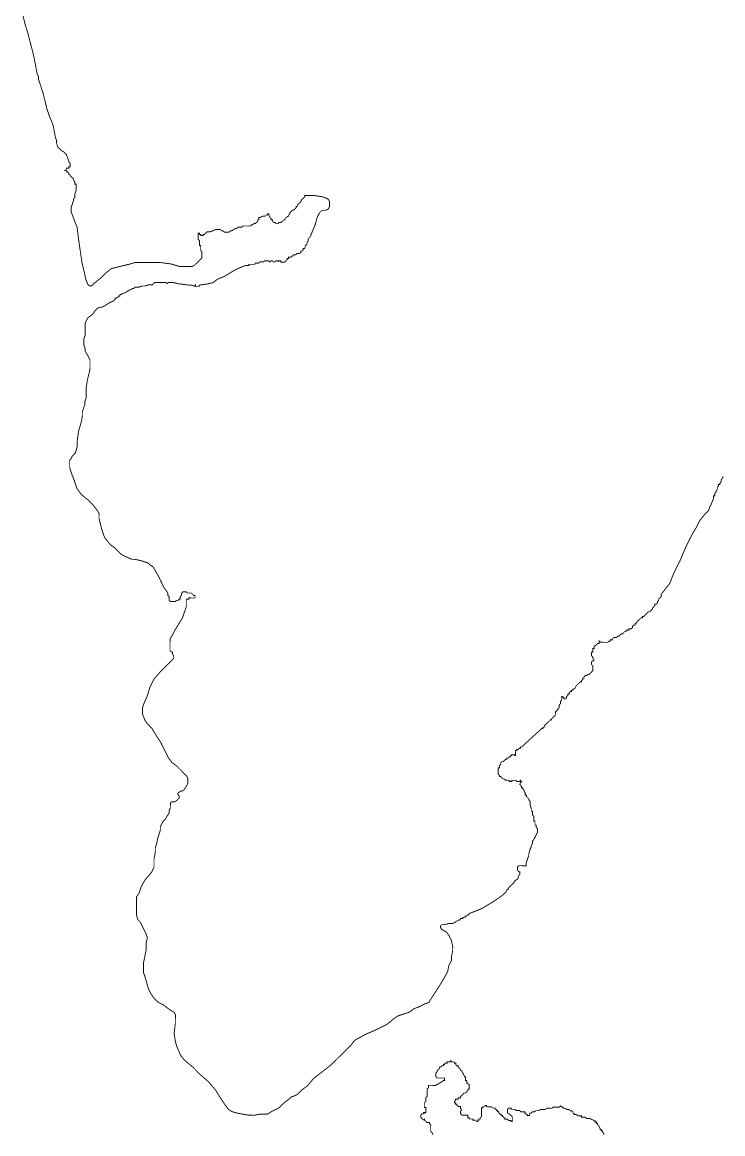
# Model space of a CAD drawing. Header units: metres. Extents: x 319816 to 366074, y 1739234 to 1838803.
# Drawn here: x 331483 to 333776, y 1791608 to 1795246 of the extents above; entities that cross this region are included whole.
import ezdxf

# ---------------------------------------------------------------- set-up
doc = ezdxf.new("R2010")
doc.units = ezdxf.units.M
doc.header["$MEASUREMENT"] = 0
doc.layers.add('HAZARDS LINE', color=1, linetype='Continuous')

msp = doc.modelspace()

# ---------------------------------------------------------------- linework, layer by layer
at = {"layer": 'HAZARDS LINE', "lineweight": 18, "const_width": 3}
for points in [[(331484.3, 1795271.4), (331492.2, 1795239), (331500.1, 1795214.7), (331520, 1795137.6), (331531.8, 1795076.8), (331535.8, 1795068.7), (331535.7, 1795060.6), (331539.7, 1795048.5), (331547.7, 1795024.1), (331551.6, 1795012), (331563.5, 1794963.3), (331571.5, 1794939), (331583.5, 1794910.6), (331587.4, 1794890.3), (331591.3, 1794870), (331595.3, 1794857.9), (331595.3, 1794849.8), (331599.3, 1794837.6), (331611.3, 1794825.4), (331619.4, 1794821.3), (331623.4, 1794817.2), (331627.5, 1794813.2), (331627.4, 1794809.1), (331631.5, 1794805), (331631.4, 1794801), (331635.4, 1794792.9), (331635.4, 1794788.8), (331639.4, 1794784.8), (331639.4, 1794776.7), (331639.4, 1794772.6), (331635.3, 1794772.6), (331635.3, 1794768.6), (331631.3, 1794768.6), (331627.2, 1794768.6), (331627.2, 1794764.6), (331623.1, 1794760.6), (331627.2, 1794760.5), (331627.1, 1794756.5), (331631.2, 1794756.5), (331635.2, 1794752.4), (331635.2, 1794748.3), (331639.2, 1794748.3), (331639.2, 1794744.3), (331643.2, 1794740.2), (331647.3, 1794736.1), (331651.3, 1794732.1), (331651.3, 1794728), (331655.3, 1794723.9), (331655.3, 1794719.9), (331655.2, 1794715.8), (331659.3, 1794715.8), (331659.3, 1794711.8), (331659.3, 1794707.7), (331659.2, 1794703.7), (331659.2, 1794699.6), (331659.2, 1794695.6), (331655.1, 1794683.5), (331655, 1794675.4), (331655, 1794671.3), (331650.9, 1794667.3), (331650.9, 1794663.2), (331646.8, 1794651.1), (331642.7, 1794639), (331642.6, 1794626.8), (331654.6, 1794594.4), (331662.6, 1794574.1), (331666.4, 1794541.7), (331678.1, 1794460.7), (331686, 1794428.2), (331690, 1794408), (331694, 1794395.8), (331698, 1794387.7), (331702, 1794383.6), (331706, 1794383.6), (331710.1, 1794383.6), (331718.2, 1794391.6), (331738.5, 1794407.7), (331754.8, 1794423.8), (331775.2, 1794439.9), (331791.4, 1794443.8), (331807.6, 1794447.8), (331840, 1794455.7), (331852.2, 1794459.7), (331888.6, 1794459.5), (331937.2, 1794459.2), (331969.5, 1794455), (331997.8, 1794446.7), (332010, 1794446.7), (332022.1, 1794446.6), (332038.3, 1794446.5), (332046.4, 1794450.5), (332054.6, 1794458.6), (332058.6, 1794462.6), (332062.7, 1794466.6), (332070.8, 1794474.7), (332070.9, 1794478.7), (332070.9, 1794486.8), (332070.9, 1794490.9), (332070.9, 1794494.9), (332066.9, 1794499), (332066.9, 1794503), (332067, 1794507.1), (332067, 1794511.1), (332067, 1794515.2), (332063, 1794515.2), (332063, 1794523.3), (332063, 1794527.4), (332063.1, 1794531.4), (332059, 1794535.5), (332059.1, 1794543.6), (332059.1, 1794547.6), (332059.1, 1794551.7), (332059.1, 1794555.7), (332063.2, 1794555.7), (332063.2, 1794551.6), (332067.2, 1794551.6), (332067.2, 1794547.6), (332071.2, 1794547.6), (332075.3, 1794547.5), (332075.3, 1794551.6), (332079.4, 1794551.6), (332083.4, 1794555.6), (332087.5, 1794559.6), (332091.5, 1794559.6), (332095.6, 1794559.6), (332107.8, 1794563.5), (332115.9, 1794567.5), (332119.9, 1794567.5), (332124, 1794567.5), (332128, 1794567.5), (332132.1, 1794567.5), (332136.1, 1794563.4), (332140.1, 1794563.4), (332144.2, 1794559.3), (332148.2, 1794559.3), (332152.3, 1794559.3), (332156.3, 1794559.2), (332160.4, 1794559.2), (332164.4, 1794563.2), (332168.5, 1794563.2), (332180.7, 1794571.2), (332184.7, 1794571.2), (332188.8, 1794575.2), (332200.9, 1794575.2), (332205, 1794579.2), (332209, 1794579.2), (332221.2, 1794579.1), (332229.3, 1794579.1), (332233.3, 1794583.1), (332237.4, 1794583.1), (332241.5, 1794587.1), (332245.5, 1794587.1), (332249.6, 1794591.1), (332253.7, 1794595.1), (332253.7, 1794599.2), (332257.7, 1794599.2), (332257.7, 1794603.2), (332257.8, 1794607.2), (332261.8, 1794607.2), (332269.9, 1794611.2), (332278, 1794611.2), (332282.1, 1794615.2), (332286.1, 1794615.2), (332286.2, 1794619.2), (332290.2, 1794619.2), (332290.2, 1794615.2), (332294.2, 1794607), (332298.2, 1794603), (332298.2, 1794598.9), (332302.2, 1794598.9), (332302.2, 1794594.9), (332306.2, 1794590.8), (332310.3, 1794590.8), (332314.3, 1794586.7), (332318.4, 1794586.7), (332322.4, 1794586.6), (332322.4, 1794590.7), (332326.5, 1794590.7), (332330.5, 1794590.7), (332334.6, 1794594.7), (332338.7, 1794598.7), (332342.7, 1794598.7), (332342.7, 1794602.7), (332350.9, 1794610.8), (332354.9, 1794610.8), (332355, 1794614.8), (332359, 1794618.8), (332359, 1794622.9), (332363.1, 1794626.9), (332367.2, 1794630.9), (332371.2, 1794630.9), (332375.3, 1794634.9), (332379.4, 1794639), (332379.4, 1794643), (332383.4, 1794643), (332383.5, 1794647), (332387.5, 1794651.1), (332391.6, 1794655.1), (332395.7, 1794659.1), (332395.7, 1794663.2), (332399.8, 1794667.2), (332403.8, 1794671.2), (332407.9, 1794675.2), (332407.9, 1794679.3), (332412, 1794679.3), (332416, 1794679.2), (332420.1, 1794679.2), (332436.3, 1794679.1), (332464.6, 1794674.9), (332476.7, 1794670.8), (332484.8, 1794666.7), (332488.8, 1794658.6), (332488.7, 1794650.5), (332488.7, 1794642.4), (332484.6, 1794634.3), (332476.5, 1794630.3), (332472.4, 1794630.3), (332468.4, 1794630.4), (332464.3, 1794630.4), (332456.2, 1794622.3), (332452.1, 1794614.3), (332448, 1794606.2), (332443.9, 1794590), (332439.8, 1794577.9), (332427.5, 1794549.6), (332427.4, 1794545.6), (332423.4, 1794541.6), (332419.3, 1794537.5), (332419.3, 1794533.5), (332419.2, 1794529.4), (332415.2, 1794525.4), (332415.2, 1794521.4), (332415.1, 1794517.3), (332411.1, 1794517.3), (332407, 1794505.2), (332402.9, 1794505.2), (332402.9, 1794501.2), (332398.8, 1794497.2), (332394.8, 1794497.2), (332394.8, 1794493.1), (332390.7, 1794489.1), (332386.6, 1794489.1), (332382.6, 1794489.2), (332378.5, 1794485.1), (332374.5, 1794485.1), (332370.4, 1794485.2), (332370.4, 1794481.1), (332366.4, 1794481.1), (332362.3, 1794477.1), (332358.2, 1794477.1), (332354.2, 1794477.2), (332354.2, 1794473.1), (332350.1, 1794473.1), (332350.1, 1794469.1), (332346, 1794465.1), (332342, 1794461), (332337.9, 1794461.1), (332329.8, 1794461.1), (332329.8, 1794465.2), (332325.8, 1794465.2), (332321.7, 1794465.2), (332321.7, 1794461.2), (332321.7, 1794465.2), (332317.7, 1794465.2), (332313.6, 1794465.2), (332309.6, 1794461.2), (332305.5, 1794461.2), (332301.5, 1794465.3), (332297.5, 1794465.3), (332293.4, 1794461.3), (332289.4, 1794465.4), (332285.3, 1794465.4), (332281.3, 1794465.4), (332277.2, 1794465.4), (332273.1, 1794461.4), (332269.1, 1794461.4), (332265.1, 1794461.5), (332261, 1794461.5), (332256.9, 1794457.5), (332252.9, 1794457.5), (332248.8, 1794457.5), (332244.8, 1794457.5), (332244.8, 1794453.5), (332240.7, 1794453.5), (332236.7, 1794453.5), (332232.6, 1794453.5), (332228.6, 1794453.6), (332224.5, 1794453.6), (332224.5, 1794449.5), (332212.4, 1794449.6), (332184, 1794437.6), (332163.7, 1794425.6), (332143.4, 1794413.6), (332123.1, 1794405.6), (332106.8, 1794393.5), (332090.6, 1794389.6), (332062.2, 1794385.7), (332062.2, 1794381.6), (332058.2, 1794381.6), (332054.1, 1794381.7), (332050.1, 1794381.7), (332050.1, 1794385.7), (332046, 1794381.7), (332038, 1794385.8), (332033.9, 1794385.8), (332029.9, 1794385.8), (332025.8, 1794385.9), (331993.5, 1794390.1), (331977.3, 1794394.2), (331973.2, 1794394.3), (331965.1, 1794394.3), (331961.1, 1794394.3), (331957, 1794390.3), (331953, 1794394.4), (331944.9, 1794394.4), (331940.9, 1794394.4), (331936.8, 1794394.5), (331932.8, 1794394.5), (331928.7, 1794394.5), (331924.7, 1794394.5), (331920.6, 1794394.5), (331916.6, 1794394.6), (331908.4, 1794386.5), (331904.4, 1794386.5), (331900.3, 1794386.6), (331896.3, 1794386.6), (331884.1, 1794382.6), (331876, 1794382.6), (331863.9, 1794378.7), (331855.8, 1794378.7), (331851.7, 1794378.7), (331847.7, 1794374.7), (331843.6, 1794374.7), (331839.5, 1794370.7), (331835.5, 1794370.7), (331831.4, 1794366.7), (331827.4, 1794366.7), (331823.3, 1794362.7), (331815.2, 1794358.7), (331811.1, 1794358.7), (331807.1, 1794354.7), (331803, 1794354.7), (331803, 1794350.7), (331798.9, 1794350.7), (331798.9, 1794346.6), (331794.9, 1794346.7), (331790.8, 1794342.6), (331786.8, 1794342.7), (331786.7, 1794338.6), (331782.7, 1794334.6), (331766.4, 1794326.6), (331754.2, 1794318.5), (331746.1, 1794314.5), (331729.9, 1794310.6), (331721.8, 1794302.5), (331713.6, 1794290.4), (331697.4, 1794278.4), (331689.2, 1794262.2), (331689.1, 1794254.1), (331689.1, 1794242), (331689, 1794237.9), (331688.9, 1794221.7), (331684.8, 1794209.6), (331684.7, 1794189.4), (331688.7, 1794177.2), (331688.7, 1794169.1), (331696.7, 1794156.9), (331704.7, 1794140.7), (331704.7, 1794136.6), (331704.6, 1794128.5), (331704.5, 1794108.3), (331700.4, 1794092.1), (331696.2, 1794076), (331692, 1794047.6), (331691.9, 1794027.4), (331691.8, 1794015.3), (331687.7, 1794003.1), (331687.7, 1793995), (331683.6, 1793982.9), (331679.5, 1793970.8), (331679.4, 1793954.6), (331675.2, 1793934.4), (331667, 1793906.1), (331662.7, 1793873.7), (331662.6, 1793857.5), (331658.5, 1793841.4), (331654.4, 1793833.3), (331646.3, 1793825.2), (331642.2, 1793817.2), (331638.1, 1793813.1), (331638, 1793801), (331638, 1793788.8), (331645.9, 1793764.5), (331653.9, 1793744.2), (331661.9, 1793719.9), (331673.9, 1793703.6), (331682, 1793695.5), (331702.1, 1793679.2), (331714.2, 1793667), (331726.3, 1793650.7), (331734.3, 1793638.5), (331734.2, 1793622.3), (331742.1, 1793589.9), (331750.1, 1793565.6), (331754.1, 1793557.4), (331770.2, 1793537.1), (331786.3, 1793524.9), (331806.4, 1793504.5), (331822.6, 1793496.3), (331842.7, 1793488.1), (331850.8, 1793488.1), (331871.1, 1793483.9), (331883.2, 1793479.8), (331895.3, 1793475.7), (331903.3, 1793467.6), (331911.4, 1793463.5), (331927.5, 1793435), (331947.5, 1793394.4), (331959.5, 1793378.2), (331959.5, 1793374.1), (331959.5, 1793370.1), (331963.5, 1793366), (331963.5, 1793362), (331963.5, 1793357.9), (331963.4, 1793353.9), (331967.5, 1793349.8), (331971.5, 1793349.8), (331975.6, 1793349.7), (331979.6, 1793349.7), (331983.7, 1793349.7), (331987.7, 1793353.7), (331995.8, 1793353.7), (331995.8, 1793357.7), (331999.9, 1793357.7), (331999.9, 1793361.8), (331999.9, 1793365.8), (332004, 1793369.8), (332004, 1793373.9), (332004, 1793377.9), (332008.1, 1793377.9), (332008.1, 1793382), (332012.2, 1793381.9), (332016.2, 1793381.9), (332020.3, 1793381.9), (332024.3, 1793377.8), (332036.4, 1793377.8), (332040.5, 1793373.7), (332044.5, 1793369.6), (332048.5, 1793369.6), (332048.5, 1793365.5), (332048.5, 1793361.5), (332044.4, 1793361.5), (332040.4, 1793361.5), (332032.3, 1793361.6), (332028.2, 1793361.6), (332028.2, 1793357.6), (332024.2, 1793357.6), (332020.1, 1793357.6), (332020.1, 1793353.6), (332020.1, 1793349.5), (332020, 1793341.4), (332020, 1793337.4), (332020, 1793333.3), (332007.6, 1793296.9), (331995.4, 1793276.8), (331983.1, 1793256.6), (331975, 1793240.4), (331966.8, 1793228.3), (331966.7, 1793216.2), (331966.7, 1793204.1), (331966.6, 1793196), (331966.6, 1793187.9), (331974.6, 1793183.8), (331974.6, 1793179.7), (331978.6, 1793171.6), (331978.6, 1793163.5), (331974.5, 1793159.5), (331962.3, 1793147.4), (331937.9, 1793123.2), (331913.4, 1793095), (331901.2, 1793070.8), (331892.9, 1793042.5), (331880.6, 1793014.3), (331876.5, 1793002.1), (331876.4, 1792994), (331876.4, 1792981.9), (331884.4, 1792961.6), (331892.4, 1792949.4), (331908.5, 1792933.1), (331920.5, 1792912.8), (331936.6, 1792888.4), (331952.6, 1792856), (331960.6, 1792839.7), (331972.6, 1792823.5), (331988.8, 1792811.2), (332004.9, 1792795), (332012.9, 1792786.8), (332021, 1792778.7), (332025, 1792770.6), (332024.9, 1792762.5), (332024.9, 1792754.4), (332020.8, 1792746.3), (332012.6, 1792734.2), (332008.6, 1792730.2), (332004.5, 1792730.2), (331996.4, 1792726.2), (331992.3, 1792722.2), (331992.3, 1792718.1), (331996.3, 1792714), (331996.3, 1792710), (331996.3, 1792705.9), (331992.2, 1792701.9), (331988.1, 1792697.9), (331980, 1792693.9), (331976, 1792693.9), (331971.9, 1792693.9), (331967.9, 1792689.9), (331967.8, 1792681.8), (331967.8, 1792673.7), (331963.7, 1792665.6), (331963.6, 1792657.5), (331955.5, 1792645.4), (331951.4, 1792637.4), (331943.2, 1792629.3), (331935, 1792613.2), (331935, 1792601), (331926.8, 1792576.8), (331922.6, 1792556.6), (331918.5, 1792544.4), (331918.4, 1792528.2), (331914.2, 1792508), (331914.2, 1792495.9), (331914.1, 1792487.8), (331914.1, 1792479.7), (331910, 1792471.6), (331905.9, 1792463.5), (331885.5, 1792439.4), (331873.3, 1792419.2), (331865, 1792394.9), (331856.9, 1792382.8), (331856.8, 1792370.7), (331856.7, 1792358.5), (331856.7, 1792346.4), (331856.6, 1792326.2), (331860.5, 1792309.9), (331868.6, 1792301.8), (331876.6, 1792285.6), (331884.6, 1792269.3), (331888.6, 1792261.2), (331892.6, 1792249), (331888.4, 1792232.9), (331888.3, 1792208.6), (331884.1, 1792188.4), (331880, 1792168.1), (331879.9, 1792160), (331879.9, 1792147.9), (331879.8, 1792135.8), (331887.7, 1792111.4), (331895.7, 1792083), (331903.7, 1792066.8), (331911.7, 1792054.6), (331927.8, 1792038.3), (331944, 1792030.1), (331960.1, 1792017.9), (331972.2, 1792009.7), (331980.3, 1792005.6), (331984.3, 1791997.5), (331984.2, 1791989.4), (331984.1, 1791969.2), (331979.9, 1791936.8), (331983.8, 1791912.5), (331987.8, 1791896.3), (331999.7, 1791867.9), (332007.8, 1791855.7), (332019.8, 1791843.5), (332040, 1791827.2), (332064.1, 1791802.8), (332092.3, 1791778.3), (332116.5, 1791749.8), (332136.5, 1791717.3), (332156.6, 1791688.9), (332168.7, 1791680.7), (332180.8, 1791676.6), (332201, 1791672.5), (332225.3, 1791668.3), (332241.5, 1791668.2), (332261.8, 1791672.1), (332286, 1791672), (332298.2, 1791680), (332306.4, 1791684), (332322.6, 1791692), (332338.9, 1791708.1), (332355.1, 1791720.2), (332363.3, 1791728.2), (332375.4, 1791732.2), (332383.5, 1791736.2), (332391.7, 1791744.3), (332399.8, 1791752.3), (332416.1, 1791764.4), (332436.5, 1791788.6), (332473, 1791816.7), (332493.4, 1791832.8), (332509.7, 1791848.9), (332534.1, 1791873), (332558.5, 1791897.2), (332570.7, 1791913.3), (332607.3, 1791933.4), (332643.8, 1791949.3), (332676.3, 1791965.4), (332700.7, 1791985.5), (332712.8, 1791993.5), (332725, 1791997.5), (332737.2, 1792001.5), (332749.3, 1792005.4), (332761.5, 1792013.5), (332765.6, 1792017.5), (332777.8, 1792021.5), (332802.1, 1792033.5), (332814.3, 1792037.5), (332818.4, 1792045.5), (332826.5, 1792057.6), (332855.1, 1792102), (332875.6, 1792138.3), (332879.7, 1792158.6), (332887.9, 1792174.7), (332888, 1792186.8), (332892.1, 1792207.1), (332892.2, 1792219.2), (332888.3, 1792239.5), (332880.3, 1792255.7), (332872.2, 1792267.9), (332864.2, 1792272), (332856.1, 1792276.1), (332852.1, 1792284.2), (332852.1, 1792288.3), (332856.2, 1792292.3), (332864.3, 1792292.2), (332880.5, 1792296.2), (332892.6, 1792296.1), (332900.7, 1792300.1), (332904.8, 1792304.2), (332908.9, 1792304.1), (332912.9, 1792308.2), (332917, 1792308.1), (332917, 1792312.2), (332921, 1792312.2), (332925.1, 1792312.1), (332925.1, 1792316.2), (332929.2, 1792316.2), (332933.2, 1792316.1), (332933.2, 1792320.2), (332937.3, 1792320.2), (332941.3, 1792324.2), (332945.4, 1792324.2), (332945.4, 1792328.2), (332986, 1792344.2), (333026.6, 1792368.3), (333055, 1792388.3), (333059.1, 1792392.4), (333063.2, 1792396.4), (333067.3, 1792400.4), (333071.3, 1792408.5), (333075.4, 1792408.5), (333075.4, 1792412.5), (333083.6, 1792420.6), (333087.6, 1792424.6), (333095.8, 1792432.7), (333095.8, 1792436.7), (333103.9, 1792440.7), (333108, 1792448.8), (333108, 1792452.8), (333112.1, 1792456.9), (333112.1, 1792460.9), (333112.1, 1792464.9), (333108.1, 1792465), (333104.1, 1792473.1), (333104.1, 1792477.1), (333104.1, 1792481.2), (333108.2, 1792485.2), (333112.2, 1792485.2), (333116.3, 1792485.2), (333120.3, 1792485.1), (333124.4, 1792485.1), (333128.4, 1792485.1), (333132.5, 1792485.1), (333132.5, 1792489.1), (333132.5, 1792493.2), (333136.6, 1792505.3), (333140.8, 1792517.4), (333140.8, 1792521.5), (333144.9, 1792537.6), (333149, 1792545.7), (333149, 1792549.8), (333153.1, 1792557.8), (333153.1, 1792561.9), (333153.2, 1792565.9), (333157.2, 1792570), (333161.3, 1792578), (333165.4, 1792586.1), (333169.5, 1792594.2), (333169.5, 1792598.2), (333169.6, 1792602.3), (333169.6, 1792606.3), (333165.6, 1792610.4), (333165.6, 1792614.4), (333165.6, 1792618.5), (333161.6, 1792618.5), (333161.6, 1792622.6), (333161.6, 1792626.6), (333161.6, 1792630.7), (333157.6, 1792630.7), (333157.6, 1792634.7), (333157.6, 1792642.8), (333157.7, 1792646.9), (333153.6, 1792650.9), (333153.7, 1792655), (333153.7, 1792659), (333153.7, 1792663.1), (333149.7, 1792663.1), (333149.7, 1792667.2), (333149.7, 1792671.2), (333145.7, 1792683.4), (333145.7, 1792687.4), (333145.8, 1792691.5), (333145.8, 1792695.5), (333141.8, 1792699.6), (333141.8, 1792703.6), (333137.8, 1792707.7), (333133.7, 1792711.8), (333133.8, 1792715.8), (333129.7, 1792715.9), (333129.7, 1792719.9), (333129.8, 1792724), (333125.7, 1792728), (333125.8, 1792732.1), (333121.7, 1792736.1), (333121.8, 1792740.2), (333117.7, 1792740.2), (333117.7, 1792744.3), (333113.7, 1792748.3), (333113.7, 1792752.4), (333109.7, 1792752.4), (333113.7, 1792752.4), (333113.7, 1792756.4), (333117.8, 1792760.5), (333113.8, 1792760.5), (333113.8, 1792764.5), (333109.7, 1792760.5), (333105.7, 1792760.5), (333101.6, 1792760.5), (333101.6, 1792764.6), (333097.6, 1792764.6), (333093.6, 1792764.6), (333089.5, 1792764.7), (333085.5, 1792764.7), (333085.4, 1792760.6), (333081.4, 1792760.7), (333077.3, 1792760.7), (333077.4, 1792764.7), (333073.3, 1792764.7), (333069.3, 1792764.8), (333065.2, 1792764.8), (333061.2, 1792768.9), (333057.1, 1792768.9), (333053.1, 1792773), (333049.1, 1792777), (333045, 1792777), (333045.1, 1792781.1), (333041, 1792785.2), (333041.1, 1792789.2), (333041.1, 1792793.3), (333041.1, 1792797.3), (333041.2, 1792805.4), (333045.2, 1792805.4), (333045.2, 1792809.4), (333045.3, 1792813.5), (333049.3, 1792817.5), (333049.3, 1792821.6), (333053.4, 1792825.6), (333057.5, 1792825.6), (333061.5, 1792829.6), (333065.6, 1792833.6), (333069.6, 1792833.6), (333069.7, 1792837.6), (333073.7, 1792837.6), (333077.8, 1792841.6), (333081.8, 1792841.6), (333081.9, 1792845.7), (333085.9, 1792845.6), (333085.9, 1792849.7), (333090, 1792849.7), (333094, 1792849.7), (333094, 1792845.6), (333098, 1792845.6), (333098.1, 1792849.6), (333098.1, 1792853.7), (333098.1, 1792857.7), (333098.1, 1792861.8), (333102.2, 1792861.8), (333102.2, 1792865.8), (333106.3, 1792865.8), (333110.3, 1792869.8), (333114.4, 1792869.8), (333114.4, 1792873.8), (333118.4, 1792873.8), (333122.5, 1792877.8), (333126.6, 1792881.9), (333130.7, 1792885.9), (333179.5, 1792930.1), (333183.5, 1792934.2), (333187.6, 1792934.1), (333187.6, 1792938.2), (333191.7, 1792938.2), (333191.7, 1792942.2), (333195.8, 1792946.2), (333199.8, 1792950.3), (333203.9, 1792954.3), (333208, 1792958.3), (333212, 1792962.4), (333216.1, 1792962.3), (333216.1, 1792966.4), (333220.2, 1792970.4), (333224.2, 1792974.4), (333228.3, 1792978.5), (333228.3, 1792982.5), (333228.4, 1792986.6), (333228.4, 1792990.6), (333232.4, 1792990.6), (333232.5, 1792994.6), (333236.5, 1792994.6), (333236.5, 1792998.7), (333240.6, 1793002.7), (333240.6, 1793006.7), (333240.6, 1793010.8), (333244.7, 1793014.8), (333244.7, 1793018.9), (333244.8, 1793022.9), (333248.8, 1793026.9), (333248.9, 1793035), (333248.9, 1793039.1), (333252.9, 1793039), (333252.9, 1793035), (333257, 1793035), (333256.9, 1793030.9), (333261, 1793030.9), (333265.1, 1793034.9), (333265.1, 1793039), (333269.1, 1793043), (333269.2, 1793047.1), (333273.2, 1793047), (333273.2, 1793051.1), (333277.3, 1793055.1), (333281.4, 1793055.1), (333281.4, 1793059.1), (333285.4, 1793059.1), (333285.5, 1793063.2), (333289.5, 1793063.1), (333293.6, 1793067.2), (333293.6, 1793071.2), (333297.7, 1793075.2), (333301.7, 1793079.3), (333305.8, 1793083.3), (333309.9, 1793087.3), (333313.9, 1793087.3), (333313.9, 1793091.3), (333318, 1793095.4), (333318, 1793099.4), (333322.1, 1793099.4), (333322.1, 1793103.4), (333326.2, 1793107.5), (333330.2, 1793107.4), (333334.3, 1793111.5), (333338.3, 1793111.4), (333342.4, 1793115.5), (333346.5, 1793119.5), (333350.6, 1793123.5), (333350.6, 1793127.6), (333350.6, 1793131.6), (333350.6, 1793135.7), (333350.6, 1793139.7), (333346.6, 1793143.8), (333346.6, 1793147.8), (333346.7, 1793151.9), (333350.7, 1793155.9), (333354.8, 1793155.9), (333354.8, 1793159.9), (333350.8, 1793164), (333350.8, 1793168.1), (333346.8, 1793172.1), (333346.8, 1793176.2), (333346.8, 1793180.2), (333346.8, 1793184.3), (333350.9, 1793184.2), (333350.9, 1793188.3), (333350.9, 1793192.3), (333351, 1793196.4), (333355, 1793196.4), (333355, 1793200.4), (333355, 1793204.5), (333359.1, 1793204.4), (333367.2, 1793212.5), (333371.3, 1793212.5), (333371.3, 1793216.5), (333371.3, 1793220.6), (333375.4, 1793216.5), (333379.4, 1793216.5), (333383.4, 1793216.5), (333387.5, 1793216.4), (333391.5, 1793216.4), (333395.6, 1793216.4), (333399.6, 1793216.4), (333403.7, 1793220.4), (333407.8, 1793220.4), (333407.8, 1793224.4), (333411.8, 1793224.4), (333415.9, 1793224.4), (333415.9, 1793228.4), (333420, 1793232.4), (333424, 1793232.4), (333428.1, 1793232.4), (333432.1, 1793236.4), (333436.2, 1793236.4), (333440.2, 1793240.4), (333444.3, 1793244.5), (333448.4, 1793244.4), (333452.4, 1793248.5), (333456.5, 1793252.5), (333460.6, 1793252.5), (333460.6, 1793256.5), (333464.6, 1793256.5), (333468.7, 1793256.5), (333468.7, 1793260.5), (333472.7, 1793260.5), (333476.8, 1793260.5), (333480.9, 1793264.5), (333480.9, 1793268.5), (333485, 1793272.6), (333489, 1793272.5), (333489, 1793276.6), (333493.1, 1793276.6), (333493.1, 1793280.6), (333497.2, 1793284.6), (333501.2, 1793288.7), (333505.3, 1793292.7), (333509.4, 1793296.7), (333513.4, 1793296.7), (333513.4, 1793300.8), (333517.5, 1793300.7), (333521.6, 1793304.8), (333525.6, 1793308.8), (333529.7, 1793312.8), (333533.8, 1793316.8), (333537.8, 1793316.8), (333541.9, 1793320.8), (333546, 1793324.9), (333546, 1793328.9), (333550.1, 1793332.9), (333554.1, 1793337), (333554.1, 1793341), (333558.2, 1793341), (333562.3, 1793345), (333562.3, 1793349.1), (333566.4, 1793353.1), (333566.4, 1793357.1), (333570.4, 1793361.2), (333574.5, 1793365.2), (333574.5, 1793369.2), (333574.6, 1793373.3), (333603.1, 1793409.6), (333615.4, 1793441.9), (333635.9, 1793482.3), (333656.4, 1793530.7), (333676.9, 1793571.1), (333689.1, 1793591.3), (333701.4, 1793615.5), (333717.7, 1793635.6), (333729.9, 1793647.7), (333734, 1793659.8), (333738.1, 1793667.9), (333746.3, 1793688.1), (333746.3, 1793692.2), (333746.4, 1793696.2), (333750.4, 1793696.2), (333750.4, 1793700.2), (333750.4, 1793704.3), (333754.5, 1793708.3), (333754.5, 1793712.4), (333758.6, 1793716.4), (333758.6, 1793720.4), (333758.7, 1793724.5), (333762.7, 1793728.5), (333762.7, 1793732.6), (333766.8, 1793732.5), (333766.8, 1793736.6), (333770.9, 1793740.6), (333770.9, 1793744.7), (333770.9, 1793748.7), (333775, 1793752.7), (333775, 1793756.8), (333779.1, 1793756.8)], [(333386.7, 1791605.2), (333386.7, 1791609.2), (333382.7, 1791613.3), (333382.7, 1791617.3), (333378.6, 1791617.4), (333378.7, 1791621.4), (333374.6, 1791621.4), (333374.6, 1791625.5), (333370.6, 1791633.6), (333366.6, 1791637.7), (333366.6, 1791641.7), (333362.6, 1791641.7), (333362.6, 1791645.8), (333358.6, 1791645.8), (333358.6, 1791649.9), (333354.5, 1791649.9), (333350.5, 1791653.9), (333346.5, 1791654), (333342.4, 1791658), (333338.4, 1791658.1), (333334.3, 1791658.1), (333330.3, 1791658.1), (333326.3, 1791662.2), (333322.2, 1791662.2), (333318.2, 1791662.2), (333314.1, 1791662.2), (333314.2, 1791666.3), (333310.1, 1791666.3), (333306.1, 1791666.3), (333302, 1791666.4), (333298, 1791670.4), (333293.9, 1791670.5), (333289.9, 1791670.5), (333289.9, 1791674.5), (333285.9, 1791674.5), (333285.9, 1791678.6), (333281.9, 1791682.7), (333277.8, 1791682.7), (333273.8, 1791686.8), (333269.7, 1791686.8), (333265.7, 1791686.8), (333261.7, 1791690.9), (333257.6, 1791690.9), (333253.6, 1791690.9), (333253.6, 1791695), (333249.5, 1791695), (333245.5, 1791699.1), (333241.4, 1791695), (333237.4, 1791695.1), (333233.4, 1791695.1), (333229.3, 1791695.1), (333225.3, 1791695.1), (333221.2, 1791695.1), (333217.1, 1791691.1), (333213.1, 1791691.1), (333209, 1791691.2), (333205, 1791691.2), (333201, 1791691.2), (333192.8, 1791687.2), (333188.8, 1791687.2), (333184.7, 1791687.3), (333180.7, 1791687.3), (333172.6, 1791683.3), (333168.5, 1791683.3), (333164.5, 1791683.3), (333160.4, 1791679.3), (333156.4, 1791679.3), (333152.3, 1791679.3), (333148.2, 1791675.3), (333144.2, 1791675.3), (333144.2, 1791671.3), (333144.1, 1791667.2), (333140.1, 1791667.3), (333136.1, 1791667.3), (333136.1, 1791671.3), (333132, 1791671.3), (333132.1, 1791675.4), (333128, 1791675.4), (333128, 1791679.5), (333124, 1791679.5), (333119.9, 1791679.5), (333115.9, 1791679.5), (333111.9, 1791683.6), (333107.8, 1791683.6), (333103.8, 1791683.6), (333099.7, 1791683.7), (333095.7, 1791687.7), (333091.6, 1791687.8), (333087.6, 1791687.8), (333083.5, 1791687.8), (333083.6, 1791691.9), (333079.5, 1791691.9), (333075.5, 1791691.9), (333071.4, 1791687.9), (333071.4, 1791683.8), (333071.4, 1791679.8), (333071.3, 1791675.7), (333079.4, 1791671.6), (333083.4, 1791667.6), (333087.5, 1791663.5), (333087.4, 1791659.4), (333087.4, 1791655.4), (333087.4, 1791651.4), (333087.4, 1791647.3), (333083.3, 1791647.3), (333083.3, 1791651.4), (333079.3, 1791651.4), (333075.2, 1791651.4), (333071.2, 1791655.5), (333067.2, 1791655.5), (333063.1, 1791655.5), (333063.2, 1791659.6), (333059.1, 1791659.6), (333059.1, 1791663.7), (333055.1, 1791663.7), (333055.1, 1791667.7), (333051.1, 1791667.7), (333051.1, 1791671.8), (333047, 1791671.8), (333043, 1791675.9), (333043, 1791679.9), (333039, 1791680), (333039, 1791684), (333035, 1791684), (333035, 1791688.1), (333030.9, 1791688.1), (333030.9, 1791692.1), (333026.9, 1791692.2), (333022.9, 1791692.2), (333018.8, 1791696.3), (333014.8, 1791696.3), (333010.7, 1791696.3), (333006.7, 1791696.3), (333002.6, 1791696.4), (333002.7, 1791700.4), (332998.6, 1791700.4), (332994.5, 1791696.4), (332990.5, 1791696.4), (332990.5, 1791692.4), (332986.4, 1791692.4), (332986.4, 1791688.3), (332986.4, 1791684.3), (332986.4, 1791680.3), (332986.3, 1791676.2), (332986.3, 1791672.2), (332986.3, 1791668.1), (332986.3, 1791664.1), (332982.2, 1791660), (332982.2, 1791656), (332978.1, 1791656), (332978.1, 1791652), (332974.1, 1791652), (332974, 1791647.9), (332970, 1791648), (332966, 1791652), (332961.9, 1791652), (332957.9, 1791652.1), (332957.9, 1791656.1), (332953.8, 1791656.1), (332949.8, 1791656.2), (332945.7, 1791656.2), (332945.8, 1791660.2), (332941.7, 1791660.3), (332941.7, 1791664.3), (332941.8, 1791668.4), (332937.7, 1791668.4), (332933.7, 1791668.4), (332925.6, 1791668.4), (332921.5, 1791668.5), (332921.5, 1791672.5), (332917.5, 1791672.5), (332917.5, 1791676.6), (332917.5, 1791680.6), (332921.6, 1791684.7), (332921.6, 1791688.7), (332917.6, 1791688.7), (332917.6, 1791692.8), (332917.6, 1791696.8), (332913.6, 1791696.8), (332909.5, 1791696.9), (332909.6, 1791700.9), (332905.5, 1791700.9), (332905.5, 1791705), (332901.5, 1791705), (332901.5, 1791709.1), (332897.5, 1791709.1), (332897.5, 1791713.1), (332901.6, 1791717.2), (332901.6, 1791721.2), (332905.6, 1791721.2), (332909.7, 1791721.2), (332909.7, 1791725.2), (332913.7, 1791725.2), (332917.8, 1791725.2), (332917.8, 1791729.2), (332921.9, 1791733.2), (332926, 1791737.3), (332930, 1791741.3), (332934.1, 1791741.3), (332938.1, 1791745.3), (332942.2, 1791749.3), (332942.2, 1791753.4), (332946.3, 1791753.3), (332946.3, 1791757.4), (332946.3, 1791761.4), (332946.4, 1791765.5), (332946.4, 1791769.5), (332942.3, 1791769.6), (332942.3, 1791773.6), (332938.3, 1791773.6), (332938.3, 1791777.7), (332938.3, 1791781.7), (332934.3, 1791781.8), (332934.3, 1791785.8), (332934.3, 1791789.8), (332934.4, 1791793.9), (332930.3, 1791793.9), (332930.3, 1791798), (332926.3, 1791802), (332926.3, 1791806.1), (332922.3, 1791810.2), (332922.3, 1791814.2), (332918.3, 1791814.2), (332918.3, 1791818.3), (332914.3, 1791822.3), (332910.3, 1791826.4), (332910.3, 1791830.5), (332906.2, 1791830.5), (332902.2, 1791834.6), (332902.2, 1791838.6), (332898.2, 1791838.6), (332898.2, 1791842.7), (332894.2, 1791842.7), (332890.1, 1791842.7), (332886.1, 1791846.8), (332886.1, 1791842.7), (332882, 1791842.8), (332878, 1791842.8), (332873.9, 1791842.8), (332873.9, 1791838.8), (332869.8, 1791838.8), (332865.8, 1791838.8), (332865.8, 1791834.8), (332861.7, 1791834.8), (332861.7, 1791830.7), (332857.7, 1791830.8), (332853.6, 1791826.7), (332849.5, 1791826.8), (332849.5, 1791822.7), (332845.5, 1791818.7), (332841.4, 1791814.7), (332841.4, 1791810.6), (332837.3, 1791806.6), (332837.3, 1791802.5), (332837.2, 1791798.5), (332837.2, 1791794.4), (332841.2, 1791790.4), (332845.3, 1791790.3), (332857.4, 1791790.3), (332861.5, 1791790.2), (332865.5, 1791790.2), (332865.5, 1791786.2), (332865.5, 1791782.1), (332861.4, 1791782.2), (332857.4, 1791778.1), (332849.3, 1791774.1), (332845.2, 1791770.1), (332841.1, 1791770.1), (332837.1, 1791766.1), (332829, 1791766.1), (332824.9, 1791766.2), (332820.9, 1791766.2), (332816.8, 1791766.2), (332812.8, 1791766.2), (332812.8, 1791762.2), (332812.7, 1791758.1), (332808.7, 1791754.1), (332808.6, 1791750.1), (332808.6, 1791746), (332808.6, 1791742), (332808.6, 1791737.9), (332808.6, 1791733.9), (332808.5, 1791729.8), (332804.5, 1791725.8), (332804.4, 1791721.7), (332804.4, 1791717.7), (332804.4, 1791713.6), (332800.3, 1791709.6), (332800.3, 1791705.6), (332800.3, 1791701.5), (332800.3, 1791697.5), (332800.2, 1791693.4), (332804.3, 1791693.4), (332804.3, 1791689.4), (332804.2, 1791685.3), (332804.2, 1791681.3), (332804.2, 1791677.2), (332800.1, 1791677.2), (332800.1, 1791673.2), (332800.1, 1791677.2), (332796.1, 1791677.3), (332796.1, 1791673.2), (332792, 1791673.2), (332788, 1791669.2), (332787.9, 1791665.2), (332787.9, 1791661.1), (332791.9, 1791657), (332796, 1791653), (332800, 1791652.9), (332800, 1791657), (332800, 1791652.9), (332804, 1791648.9), (332808.1, 1791644.8), (332812.1, 1791644.8), (332816.2, 1791644.8), (332816.1, 1791640.7), (332820.2, 1791636.6), (332820.1, 1791632.6), (332820.1, 1791624.5), (332820.1, 1791620.4), (332820, 1791616.4), (332824.1, 1791612.3), (332828.1, 1791604.2)]]:
    msp.add_lwpolyline(points, dxfattribs=at)

doc.saveas('drawing.dxf')
